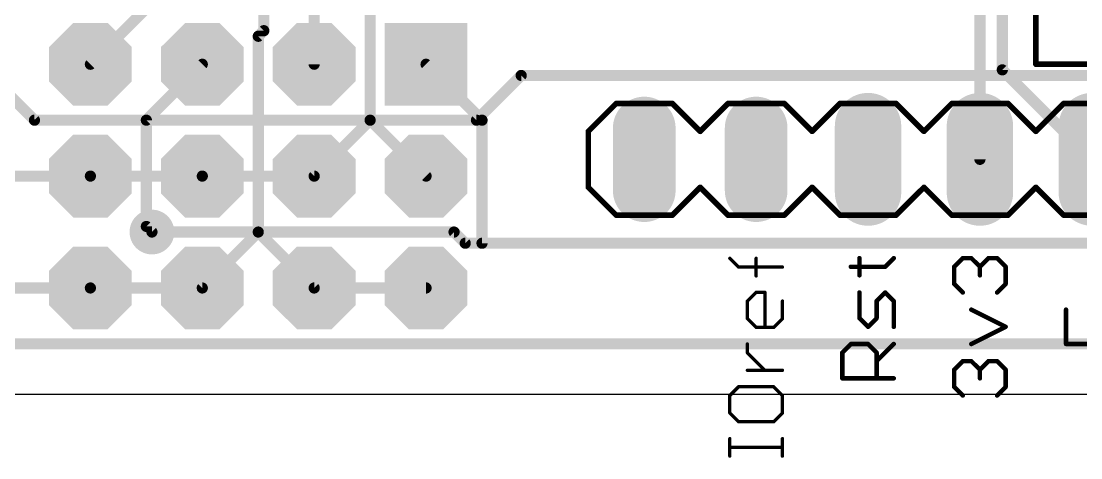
# Model space of a CAD drawing. Extents: x -5 to 102, y -1 to 61.
# Drawn here: x 13.8 to 37.85, y -1.44 to 8.47 of the extents above; entities that cross this region are included whole.
import ezdxf

# ---------------------------------------------------------------- set-up
doc = ezdxf.new("R2010")
doc.units = 0
for name, color, linetype in [('1', 22, 'CONTINUOUS'), ('16', 175, 'CONTINUOUS'), ('17', 82, 'CONTINUOUS'), ('18', 82, 'CONTINUOUS'), ('20', 7, 'CONTINUOUS'), ('21', 253, 'CONTINUOUS'), ('23', 7, 'CONTINUOUS'), ('51', 253, 'CONTINUOUS')]:
    doc.layers.add(name, color=color, linetype=linetype)

# ---------------------------------------------------------------- blocks, each defined once
blk = doc.blocks.new('RECT')
blk.add_solid([(-0.5, -0.5), (0.5, -0.5), (-0.5, 0.5), (0.5, 0.5)])
blk = doc.blocks.new('LONGP100')
at = {"const_width": 1}
blk.add_lwpolyline([(-0.5, 0), (0.5, 0)], dxfattribs=at)
at = {"const_width": 0.5}
for points in [[(-0.5, 0.25, 1), (-0.5, -0.25)], [(0.5, -0.25, 1), (0.5, 0.25)]]:
    blk.add_lwpolyline(points, format="xyb", dxfattribs=at)
blk = doc.blocks.new('SQUAREP')
blk.add_solid([(-0.5, -0.5), (0.5, -0.5), (-0.5, 0.5), (0.5, 0.5)])
blk = doc.blocks.new('OCTAGONP')
at = {"const_width": 0.5}
blk.add_lwpolyline([(-0.25, -0.1036), (-0.25, 0.1036), (-0.1036, 0.25), (0.1036, 0.25), (0.25, 0.1036), (0.25, -0.1036), (0.1036, -0.25), (-0.1036, -0.25), (-0.25, -0.1036), (-0.25, 0.1036)], dxfattribs=at)
blk = doc.blocks.new('ROUNDV')
at = {"const_width": 0.5}
blk.add_lwpolyline([(0, -0.25, 1), (0, 0.25, 1), (0, -0.25)], format="xyb", dxfattribs=at)

msp = doc.modelspace()

# ---------------------------------------------------------------- linework, layer by layer
at = {"layer": '1', "const_width": 0.254}
for points in [[(36.068, 28.321), (36.068, 7.366)], [(35.56, 26.924), (35.56, 5.334)], [(19.304, 8.255), (19.304, 15.621)], [(20.447, 7.493), (20.447, 11.049)], [(21.717, 6.223), (21.717, 8.636)], [(19.177, 8.128), (19.304, 8.255)], [(19.177, 3.683), (19.177, 8.128)], [(17.907, 7.493), (16.637, 6.223)], [(22.987, 7.493), (24.257, 6.223)], [(36.068, 7.366), (38.1, 5.334)], [(16.637, 6.223), (16.637, 3.81)], [(20.447, 4.953), (21.717, 6.223)], [(21.717, 6.223), (22.987, 4.953)], [(24.257, 6.223), (24.257, 3.429)], [(12.827, 4.953), (15.367, 4.953)], [(16.637, 3.81), (16.764, 3.683)], [(17.907, 2.413), (19.177, 3.683)], [(19.177, 3.683), (20.447, 2.413)], [(24.257, 3.429), (46.228, 3.429)], [(12.827, 2.413), (15.367, 2.413)], [(17.907, 2.413), (15.367, 2.413)], [(20.447, 2.413), (22.987, 2.413)], [(6.477, 1.143), (82.042, 1.143)]]:
    msp.add_lwpolyline(points, dxfattribs=at)
at = {"layer": '1', "const_width": 0.127}
for points in [[(19.2405, 8.128, 1), (19.1135, 8.128)], [(19.1321, 8.1729, 1), (19.2219, 8.0831)], [(19.2405, 8.255, 1), (19.3675, 8.255)], [(19.3489, 8.2101, 1), (19.2591, 8.2999)], [(17.9519, 7.4481, 1), (17.8621, 7.5379)], [(20.3835, 7.493, 1), (20.5105, 7.493)], [(23.0319, 7.5379, 1), (22.9421, 7.4481)], [(36.1129, 7.4109, 1), (36.0231, 7.3211)], [(36.0045, 7.366, 1), (36.1315, 7.366)], [(16.7005, 6.223, 1), (16.5735, 6.223)], [(16.5921, 6.2679, 1), (16.6819, 6.1781)], [(21.7619, 6.2679, 1), (21.6721, 6.1781)], [(21.6535, 6.223, 1), (21.7805, 6.223)], [(21.7619, 6.1781, 1), (21.6721, 6.2679)], [(24.3205, 6.223, 1), (24.1935, 6.223)], [(24.2121, 6.1781, 1), (24.3019, 6.2679)], [(35.4965, 5.334, 1), (35.6235, 5.334)], [(15.367, 4.8895, 1), (15.367, 5.0165)], [(20.4021, 4.9979, 1), (20.4919, 4.9081)], [(22.9421, 4.9081, 1), (23.0319, 4.9979)], [(16.6819, 3.8549, 1), (16.5921, 3.7651)], [(16.5735, 3.81, 1), (16.7005, 3.81)], [(16.7191, 3.6381, 1), (16.8089, 3.7279)], [(19.2219, 3.7279, 1), (19.1321, 3.6381)], [(19.1135, 3.683, 1), (19.2405, 3.683)], [(19.2219, 3.6381, 1), (19.1321, 3.7279)], [(24.257, 3.4925, 1), (24.257, 3.3655)], [(24.1935, 3.429, 1), (24.3205, 3.429)], [(15.367, 2.4765, 1), (15.367, 2.3495)], [(15.367, 2.3495, 1), (15.367, 2.4765)], [(17.8621, 2.4579, 1), (17.9519, 2.3681)], [(17.907, 2.3495, 1), (17.907, 2.4765)], [(20.447, 2.4765, 1), (20.447, 2.3495)], [(20.4021, 2.3681, 1), (20.4919, 2.4579)], [(22.987, 2.3495, 1), (22.987, 2.4765)]]:
    msp.add_lwpolyline(points, format="xyb", dxfattribs=at)
at = {"layer": '16', "const_width": 0.254}
for points in [[(15.367, 7.493), (16.637, 8.763)], [(12.827, 7.493), (14.097, 6.223)], [(24.13, 6.223), (25.146, 7.239)], [(25.146, 7.239), (98.679, 7.239)], [(14.097, 6.223), (24.13, 6.223)], [(15.367, 4.953), (17.907, 4.953)], [(20.447, 4.953), (17.907, 4.953)], [(16.764, 3.683), (23.622, 3.683)], [(23.622, 3.683), (23.876, 3.429)], [(23.876, 3.429), (99.187, 3.429)]]:
    msp.add_lwpolyline(points, dxfattribs=at)
at = {"layer": '16', "const_width": 0.127}
for points in [[(15.3221, 7.5379, 1), (15.4119, 7.4481)], [(25.146, 7.3025, 1), (25.146, 7.1755)], [(25.1909, 7.1941, 1), (25.1011, 7.2839)], [(14.097, 6.2865, 1), (14.097, 6.1595)], [(14.0521, 6.1781, 1), (14.1419, 6.2679)], [(24.0851, 6.2679, 1), (24.1749, 6.1781)], [(24.13, 6.1595, 1), (24.13, 6.2865)], [(15.367, 5.0165, 1), (15.367, 4.8895)], [(17.907, 5.0165, 1), (17.907, 4.8895)], [(17.907, 4.8895, 1), (17.907, 5.0165)], [(20.447, 4.8895, 1), (20.447, 5.0165)], [(16.764, 3.7465, 1), (16.764, 3.6195)], [(23.6669, 3.7279, 1), (23.5771, 3.6381)], [(23.622, 3.6195, 1), (23.622, 3.7465)], [(23.876, 3.4925, 1), (23.876, 3.3655)], [(23.8311, 3.3841, 1), (23.9209, 3.4739)]]:
    msp.add_lwpolyline(points, format="xyb", dxfattribs=at)
at = {"layer": '20'}
msp.add_line((2.6058, 0), (99.1487, 0), dxfattribs=at)
at = {"layer": '21'}
for points, const_width in [([(27.305, 6.604), (26.67, 5.969)], 0.127), ([(28.575, 6.604), (27.305, 6.604)], 0.127), ([(29.21, 5.969), (28.575, 6.604)], 0.127), ([(29.845, 6.604), (29.21, 5.969)], 0.127), ([(31.115, 6.604), (29.845, 6.604)], 0.127), ([(31.75, 5.969), (31.115, 6.604)], 0.127), ([(32.385, 6.604), (31.75, 5.969)], 0.127), ([(32.385, 6.604), (33.655, 6.604)], 0.127), ([(33.655, 6.604), (34.29, 5.969)], 0.127), ([(34.29, 5.969), (34.925, 6.604)], 0.127), ([(34.925, 6.604), (36.195, 6.604)], 0.127), ([(36.195, 6.604), (36.83, 5.969)], 0.127), ([(36.83, 5.969), (37.465, 6.604)], 0.127), ([(37.465, 6.604), (38.735, 6.604)], 0.127), ([(26.67, 5.969), (26.67, 4.699)], 0.127), ([(26.67, 4.699), (27.305, 4.064)], 0.127), ([(28.575, 4.064), (29.21, 4.699)], 0.127), ([(29.21, 4.699), (29.845, 4.064)], 0.127), ([(31.115, 4.064), (31.75, 4.699)], 0.127), ([(32.385, 4.064), (31.75, 4.699)], 0.127), ([(34.29, 4.699), (33.655, 4.064)], 0.127), ([(34.925, 4.064), (34.29, 4.699)], 0.127), ([(36.83, 4.699), (36.195, 4.064)], 0.127), ([(37.465, 4.064), (36.83, 4.699)], 0.127), ([(27.305, 4.064), (28.575, 4.064)], 0.127), ([(29.845, 4.064), (31.115, 4.064)], 0.127), ([(33.655, 4.064), (32.385, 4.064)], 0.127), ([(36.195, 4.064), (34.925, 4.064)], 0.127), ([(38.735, 4.064), (37.465, 4.064)], 0.127), ([(32.8246, 2.7002), (32.8246, 3.09)], 0.1016), ([(33.4093, 2.8951), (33.6042, 3.09)], 0.1016), ([(34.9748, 2.8951), (35.1697, 3.09)], 0.1016), ([(35.1697, 3.09), (35.3646, 3.09)], 0.1016), ([(35.3646, 3.09), (35.5595, 2.8951)], 0.1016), ([(35.5595, 2.8951), (35.7544, 3.09)], 0.1016), ([(35.7544, 3.09), (35.9493, 3.09)], 0.1016), ([(35.9493, 3.09), (36.1442, 2.8951)], 0.1016), ([(30.0812, 2.8866), (29.8821, 3.0858)], 0.0762), ([(31.0769, 2.8866), (30.0812, 2.8866)], 0.0762), ([(30.4795, 2.6875), (30.4795, 3.0858)], 0.0762), ([(32.6297, 2.8951), (33.4093, 2.8951)], 0.1016), ([(34.9748, 2.5053), (34.9748, 2.8951)], 0.1016), ([(35.5595, 2.8951), (35.5595, 2.7002)], 0.1016), ([(36.1442, 2.8951), (36.1442, 2.5053)], 0.1016), ([(35.1697, 2.3104), (34.9748, 2.5053)], 0.1016), ([(36.1442, 2.5053), (35.9493, 2.3104)], 0.1016), ([(30.2804, 2.1155), (30.4795, 2.3146)], 0.0762), ([(30.4795, 2.3146), (30.6786, 2.3146)], 0.0762), ([(30.6786, 2.3146), (30.6786, 1.5181)], 0.0762), ([(32.8246, 1.7257), (32.8246, 2.3104)], 0.1016), ([(33.4093, 2.3104), (33.2144, 2.1155)], 0.1016), ([(33.2144, 2.1155), (33.2144, 1.7257)], 0.1016), ([(33.6042, 2.1155), (33.4093, 2.3104)], 0.1016), ([(33.6042, 1.5308), (33.6042, 2.1155)], 0.1016), ([(30.2804, 1.7172), (30.2804, 2.1155)], 0.0762), ([(31.0769, 2.1155), (31.0769, 1.7172)], 0.0762), ([(36.1442, 1.5308), (35.3646, 1.9206)], 0.1016), ([(37.5148, 1.9206), (37.5148, 1.141)], 0.1016), ([(30.4795, 1.5181), (30.2804, 1.7172)], 0.0762), ([(31.0769, 1.7172), (30.8778, 1.5181)], 0.0762), ([(33.0195, 1.5308), (32.8246, 1.7257)], 0.1016), ([(33.2144, 1.7257), (33.0195, 1.5308)], 0.1016), ([(30.8778, 1.5181), (30.4795, 1.5181)], 0.0762), ([(35.3646, 1.141), (36.1442, 1.5308)], 0.1016), ([(30.2804, 0.9419), (30.2804, 1.141)], 0.0762), ([(30.6786, 0.5436), (30.2804, 0.9419)], 0.0762), ([(32.4348, 0.9461), (32.6297, 1.141)], 0.1016), ([(32.4348, 0.3614), (32.4348, 0.9461)], 0.1016), ([(32.6297, 1.141), (33.0195, 1.141)], 0.1016), ([(33.0195, 1.141), (33.2144, 0.9461)], 0.1016), ([(33.2144, 0.7512), (33.6042, 1.141)], 0.1016), ([(33.2144, 0.9461), (33.2144, 0.3614)], 0.1016), ([(37.5148, 1.141), (38.0995, 1.141)], 0.1016), ([(34.9748, 0.5563), (35.1697, 0.7512)], 0.1016), ([(35.1697, 0.7512), (35.3646, 0.7512)], 0.1016), ([(35.3646, 0.7512), (35.5595, 0.5563)], 0.1016), ([(35.5595, 0.5563), (35.7544, 0.7512)], 0.1016), ([(35.7544, 0.7512), (35.9493, 0.7512)], 0.1016), ([(35.9493, 0.7512), (36.1442, 0.5563)], 0.1016), ([(31.0769, 0.5436), (30.2804, 0.5436)], 0.0762), ([(34.9748, 0.1665), (34.9748, 0.5563)], 0.1016), ([(35.5595, 0.5563), (35.5595, 0.3614)], 0.1016), ([(36.1442, 0.5563), (36.1442, 0.1665)], 0.1016), ([(33.6042, 0.3614), (32.4348, 0.3614)], 0.1016), ([(30.0812, 0.1707), (29.8821, -0.0284)], 0.0762), ([(29.8821, -0.0284), (29.8821, -0.4267)], 0.0762), ([(30.8778, 0.1707), (30.0812, 0.1707)], 0.0762), ([(31.0769, -0.0284), (30.8778, 0.1707)], 0.0762), ([(31.0769, -0.4267), (31.0769, -0.0284)], 0.0762), ([(35.1697, -0.0284), (34.9748, 0.1665)], 0.1016), ([(36.1442, 0.1665), (35.9493, -0.0284)], 0.1016), ([(29.8821, -0.4267), (30.0812, -0.6258)], 0.0762), ([(30.8778, -0.6258), (31.0769, -0.4267)], 0.0762), ([(30.0812, -0.6258), (30.8778, -0.6258)], 0.0762), ([(29.8821, -1.4054), (29.8821, -1.0071)], 0.0762), ([(31.0769, -1.2063), (29.8821, -1.2063)], 0.0762), ([(31.0769, -1.4054), (31.0769, -1.0071)], 0.0762)]:
    msp.add_lwpolyline(points, dxfattribs=dict(at, const_width=const_width))
for points, const_width in [([(27.305, 6.6357, 1), (27.305, 6.5723)], 0.0635), ([(27.3275, 6.5815, 1), (27.2825, 6.6265)], 0.0635), ([(28.5975, 6.6265, 1), (28.5525, 6.5815)], 0.0635), ([(28.575, 6.5723, 1), (28.575, 6.6357)], 0.0635), ([(29.845, 6.6357, 1), (29.845, 6.5723)], 0.0635), ([(29.8675, 6.5815, 1), (29.8225, 6.6265)], 0.0635), ([(31.1375, 6.6265, 1), (31.0925, 6.5815)], 0.0635), ([(31.115, 6.5723, 1), (31.115, 6.6357)], 0.0635), ([(32.385, 6.6357, 1), (32.385, 6.5723)], 0.0635), ([(32.4075, 6.5815, 1), (32.3625, 6.6265)], 0.0635), ([(33.6775, 6.6265, 1), (33.6325, 6.5815)], 0.0635), ([(33.655, 6.5723, 1), (33.655, 6.6357)], 0.0635), ([(34.925, 6.6357, 1), (34.925, 6.5723)], 0.0635), ([(34.9475, 6.5815, 1), (34.9025, 6.6265)], 0.0635), ([(36.2175, 6.6265, 1), (36.1725, 6.5815)], 0.0635), ([(36.195, 6.5723, 1), (36.195, 6.6357)], 0.0635), ([(37.465, 6.6357, 1), (37.465, 6.5723)], 0.0635), ([(37.4875, 6.5815, 1), (37.4425, 6.6265)], 0.0635), ([(26.6475, 5.9915, 1), (26.6925, 5.9465)], 0.0635), ([(26.7018, 5.969, 1), (26.6383, 5.969)], 0.0635), ([(29.1875, 5.9915, 1), (29.2325, 5.9465)], 0.0635), ([(29.1875, 5.9465, 1), (29.2325, 5.9915)], 0.0635), ([(31.7275, 5.9915, 1), (31.7725, 5.9465)], 0.0635), ([(31.7275, 5.9465, 1), (31.7725, 5.9915)], 0.0635), ([(34.2675, 5.9915, 1), (34.3125, 5.9465)], 0.0635), ([(34.2675, 5.9465, 1), (34.3125, 5.9915)], 0.0635), ([(36.8075, 5.9915, 1), (36.8525, 5.9465)], 0.0635), ([(36.8075, 5.9465, 1), (36.8525, 5.9915)], 0.0635), ([(26.6925, 4.7215, 1), (26.6475, 4.6765)], 0.0635), ([(26.6383, 4.699, 1), (26.7018, 4.699)], 0.0635), ([(29.2325, 4.7215, 1), (29.1875, 4.6765)], 0.0635), ([(29.2325, 4.6765, 1), (29.1875, 4.7215)], 0.0635), ([(31.7725, 4.7215, 1), (31.7275, 4.6765)], 0.0635), ([(31.7725, 4.6765, 1), (31.7275, 4.7215)], 0.0635), ([(34.3125, 4.7215, 1), (34.2675, 4.6765)], 0.0635), ([(34.3125, 4.6765, 1), (34.2675, 4.7215)], 0.0635), ([(36.8525, 4.7215, 1), (36.8075, 4.6765)], 0.0635), ([(36.8525, 4.6765, 1), (36.8075, 4.7215)], 0.0635), ([(27.305, 4.0957, 1), (27.305, 4.0323)], 0.0635), ([(27.2825, 4.0415, 1), (27.3275, 4.0865)], 0.0635), ([(28.5525, 4.0865, 1), (28.5975, 4.0415)], 0.0635), ([(28.575, 4.0323, 1), (28.575, 4.0957)], 0.0635), ([(29.845, 4.0957, 1), (29.845, 4.0323)], 0.0635), ([(29.8225, 4.0415, 1), (29.8675, 4.0865)], 0.0635), ([(31.0925, 4.0865, 1), (31.1375, 4.0415)], 0.0635), ([(31.115, 4.0323, 1), (31.115, 4.0957)], 0.0635), ([(32.385, 4.0957, 1), (32.385, 4.0323)], 0.0635), ([(32.3625, 4.0415, 1), (32.4075, 4.0865)], 0.0635), ([(33.6325, 4.0865, 1), (33.6775, 4.0415)], 0.0635), ([(33.655, 4.0323, 1), (33.655, 4.0957)], 0.0635), ([(34.925, 4.0957, 1), (34.925, 4.0323)], 0.0635), ([(34.9025, 4.0415, 1), (34.9475, 4.0865)], 0.0635), ([(36.1725, 4.0865, 1), (36.2175, 4.0415)], 0.0635), ([(36.195, 4.0323, 1), (36.195, 4.0957)], 0.0635), ([(37.465, 4.0957, 1), (37.465, 4.0323)], 0.0635), ([(37.4425, 4.0415, 1), (37.4875, 4.0865)], 0.0635), ([(32.85, 3.09, 1), (32.7992, 3.09)], 0.0508), ([(33.6222, 3.072, 1), (33.5862, 3.108)], 0.0508), ([(35.1697, 3.1154, 1), (35.1697, 3.0646)], 0.0508), ([(35.1877, 3.072, 1), (35.1517, 3.108)], 0.0508), ([(35.3826, 3.108, 1), (35.3466, 3.072)], 0.0508), ([(35.3646, 3.0646, 1), (35.3646, 3.1154)], 0.0508), ([(35.7544, 3.1154, 1), (35.7544, 3.0646)], 0.0508), ([(35.7724, 3.072, 1), (35.7364, 3.108)], 0.0508), ([(35.9673, 3.108, 1), (35.9313, 3.072)], 0.0508), ([(35.9493, 3.0646, 1), (35.9493, 3.1154)], 0.0508), ([(29.8956, 3.0992, 1), (29.8686, 3.0723)], 0.0381), ([(30.0812, 2.9057, 1), (30.0812, 2.8676)], 0.0381), ([(30.0677, 2.8732, 1), (30.0947, 2.9001)], 0.0381), ([(30.4985, 3.0858, 1), (30.4604, 3.0858)], 0.0381), ([(31.0769, 2.8676, 1), (31.0769, 2.9057)], 0.0381), ([(32.6297, 2.9205, 1), (32.6297, 2.8697)], 0.0508), ([(33.3913, 2.9131, 1), (33.4273, 2.8771)], 0.0508), ([(33.4093, 2.8697, 1), (33.4093, 2.9205)], 0.0508), ([(34.9568, 2.9131, 1), (34.9928, 2.8771)], 0.0508), ([(35.0002, 2.8951, 1), (34.9494, 2.8951)], 0.0508), ([(35.5415, 2.9131, 1), (35.5775, 2.8771)], 0.0508), ([(35.5849, 2.8951, 1), (35.5341, 2.8951)], 0.0508), ([(35.5415, 2.8771, 1), (35.5775, 2.9131)], 0.0508), ([(36.1696, 2.8951, 1), (36.1188, 2.8951)], 0.0508), ([(36.1262, 2.8771, 1), (36.1622, 2.9131)], 0.0508), ([(30.4604, 2.6875, 1), (30.4985, 2.6875)], 0.0381), ([(32.7992, 2.7002, 1), (32.85, 2.7002)], 0.0508), ([(35.5341, 2.7002, 1), (35.5849, 2.7002)], 0.0508), ([(34.9928, 2.5233, 1), (34.9568, 2.4873)], 0.0508), ([(34.9494, 2.5053, 1), (35.0002, 2.5053)], 0.0508), ([(36.1188, 2.5053, 1), (36.1696, 2.5053)], 0.0508), ([(36.1622, 2.4873, 1), (36.1262, 2.5233)], 0.0508), ([(30.4795, 2.3337, 1), (30.4795, 2.2956)], 0.0381), ([(30.493, 2.3012, 1), (30.466, 2.3281)], 0.0381), ([(30.6977, 2.3146, 1), (30.6596, 2.3146)], 0.0381), ([(30.6786, 2.2956, 1), (30.6786, 2.3337)], 0.0381), ([(32.85, 2.3104, 1), (32.7992, 2.3104)], 0.0508), ([(33.2398, 2.1155, 1), (33.189, 2.1155)], 0.0508), ([(33.4273, 2.3284, 1), (33.3913, 2.2924)], 0.0508), ([(33.4273, 2.2924, 1), (33.3913, 2.3284)], 0.0508), ([(33.6296, 2.1155, 1), (33.5788, 2.1155)], 0.0508), ([(35.1517, 2.2924, 1), (35.1877, 2.3284)], 0.0508), ([(35.9313, 2.3284, 1), (35.9673, 2.2924)], 0.0508), ([(30.2994, 2.1155, 1), (30.2613, 2.1155)], 0.0381), ([(30.2669, 2.129, 1), (30.2938, 2.102)], 0.0381), ([(31.096, 2.1155, 1), (31.0579, 2.1155)], 0.0381), ([(33.1964, 2.1335, 1), (33.2324, 2.0975)], 0.0508), ([(33.5862, 2.0975, 1), (33.6222, 2.1335)], 0.0508), ([(35.376, 1.9433, 1), (35.3532, 1.8979)], 0.0508), ([(37.5402, 1.9206, 1), (37.4894, 1.9206)], 0.0508), ([(30.2613, 1.7172, 1), (30.2994, 1.7172)], 0.0381), ([(30.2938, 1.7307, 1), (30.2669, 1.7038)], 0.0381), ([(31.0579, 1.7172, 1), (31.096, 1.7172)], 0.0381), ([(31.0904, 1.7038, 1), (31.0634, 1.7307)], 0.0381), ([(32.8426, 1.7437, 1), (32.8066, 1.7077)], 0.0508), ([(32.7992, 1.7257, 1), (32.85, 1.7257)], 0.0508), ([(33.189, 1.7257, 1), (33.2398, 1.7257)], 0.0508), ([(33.2324, 1.7077, 1), (33.1964, 1.7437)], 0.0508), ([(30.4795, 1.5371, 1), (30.4795, 1.499)], 0.0381), ([(30.466, 1.5046, 1), (30.493, 1.5316)], 0.0381), ([(30.6596, 1.5181, 1), (30.6977, 1.5181)], 0.0381), ([(30.8643, 1.5316, 1), (30.8912, 1.5046)], 0.0381), ([(30.8778, 1.499, 1), (30.8778, 1.5371)], 0.0381), ([(33.0015, 1.5488, 1), (33.0375, 1.5128)], 0.0508), ([(33.0015, 1.5128, 1), (33.0375, 1.5488)], 0.0508), ([(33.5788, 1.5308, 1), (33.6296, 1.5308)], 0.0508), ([(36.1556, 1.5081, 1), (36.1328, 1.5535)], 0.0508), ([(36.1328, 1.5081, 1), (36.1556, 1.5535)], 0.0508), ([(30.2994, 1.141, 1), (30.2613, 1.141)], 0.0381), ([(30.2938, 0.9553, 1), (30.2669, 0.9284)], 0.0381), ([(32.4168, 0.9641, 1), (32.4528, 0.9281)], 0.0508), ([(32.4602, 0.9461, 1), (32.4094, 0.9461)], 0.0508), ([(32.6297, 1.1664, 1), (32.6297, 1.1156)], 0.0508), ([(32.6477, 1.123, 1), (32.6117, 1.159)], 0.0508), ([(33.0375, 1.159, 1), (33.0015, 1.123)], 0.0508), ([(33.0195, 1.1156, 1), (33.0195, 1.1664)], 0.0508), ([(33.2398, 0.9461, 1), (33.189, 0.9461)], 0.0508), ([(33.1964, 0.9281, 1), (33.2324, 0.9641)], 0.0508), ([(33.6222, 1.123, 1), (33.5862, 1.159)], 0.0508), ([(35.3532, 1.1637, 1), (35.376, 1.1183)], 0.0508), ([(37.5148, 1.1664, 1), (37.5148, 1.1156)], 0.0508), ([(37.4894, 1.141, 1), (37.5402, 1.141)], 0.0508), ([(30.2613, 0.9419, 1), (30.2994, 0.9419)], 0.0381), ([(33.1964, 0.7692, 1), (33.2324, 0.7332)], 0.0508), ([(35.1697, 0.7766, 1), (35.1697, 0.7258)], 0.0508), ([(35.1877, 0.7332, 1), (35.1517, 0.7692)], 0.0508), ([(35.3826, 0.7692, 1), (35.3466, 0.7332)], 0.0508), ([(35.3646, 0.7258, 1), (35.3646, 0.7766)], 0.0508), ([(35.7544, 0.7766, 1), (35.7544, 0.7258)], 0.0508), ([(35.7724, 0.7332, 1), (35.7364, 0.7692)], 0.0508), ([(35.9673, 0.7692, 1), (35.9313, 0.7332)], 0.0508), ([(35.9493, 0.7258, 1), (35.9493, 0.7766)], 0.0508), ([(30.2804, 0.5626, 1), (30.2804, 0.5245)], 0.0381), ([(30.6652, 0.5301, 1), (30.6921, 0.5571)], 0.0381), ([(31.0769, 0.5245, 1), (31.0769, 0.5626)], 0.0381), ([(34.9568, 0.5743, 1), (34.9928, 0.5383)], 0.0508), ([(35.0002, 0.5563, 1), (34.9494, 0.5563)], 0.0508), ([(35.5415, 0.5743, 1), (35.5775, 0.5383)], 0.0508), ([(35.5849, 0.5563, 1), (35.5341, 0.5563)], 0.0508), ([(35.5415, 0.5383, 1), (35.5775, 0.5743)], 0.0508), ([(36.1696, 0.5563, 1), (36.1188, 0.5563)], 0.0508), ([(36.1262, 0.5383, 1), (36.1622, 0.5743)], 0.0508), ([(32.4348, 0.3868, 1), (32.4348, 0.336)], 0.0508), ([(32.4094, 0.3614, 1), (32.4602, 0.3614)], 0.0508), ([(33.189, 0.3614, 1), (33.2398, 0.3614)], 0.0508), ([(33.6042, 0.336, 1), (33.6042, 0.3868)], 0.0508), ([(35.5341, 0.3614, 1), (35.5849, 0.3614)], 0.0508), ([(29.9011, -0.0284, 1), (29.863, -0.0284)], 0.0381), ([(29.8686, -0.0149, 1), (29.8956, -0.0419)], 0.0381), ([(30.0812, 0.1898, 1), (30.0812, 0.1517)], 0.0381), ([(30.0947, 0.1573, 1), (30.0677, 0.1842)], 0.0381), ([(30.8912, 0.1842, 1), (30.8643, 0.1573)], 0.0381), ([(30.8778, 0.1517, 1), (30.8778, 0.1898)], 0.0381), ([(31.096, -0.0284, 1), (31.0579, -0.0284)], 0.0381), ([(31.0634, -0.0419, 1), (31.0904, -0.0149)], 0.0381), ([(34.9928, 0.1845, 1), (34.9568, 0.1485)], 0.0508), ([(34.9494, 0.1665, 1), (35.0002, 0.1665)], 0.0508), ([(35.1517, -0.0464, 1), (35.1877, -0.0104)], 0.0508), ([(35.9313, -0.0104, 1), (35.9673, -0.0464)], 0.0508), ([(36.1188, 0.1665, 1), (36.1696, 0.1665)], 0.0508), ([(36.1622, 0.1485, 1), (36.1262, 0.1845)], 0.0508), ([(29.863, -0.4267, 1), (29.9011, -0.4267)], 0.0381), ([(29.8956, -0.4132, 1), (29.8686, -0.4401)], 0.0381), ([(31.0579, -0.4267, 1), (31.096, -0.4267)], 0.0381), ([(31.0904, -0.4401, 1), (31.0634, -0.4132)], 0.0381), ([(30.0812, -0.6068, 1), (30.0812, -0.6449)], 0.0381), ([(30.0677, -0.6393, 1), (30.0947, -0.6123)], 0.0381), ([(30.8643, -0.6123, 1), (30.8912, -0.6393)], 0.0381), ([(30.8778, -0.6449, 1), (30.8778, -0.6068)], 0.0381), ([(29.9011, -1.0071, 1), (29.863, -1.0071)], 0.0381), ([(29.8821, -1.1872, 1), (29.8821, -1.2253)], 0.0381), ([(31.096, -1.0071, 1), (31.0579, -1.0071)], 0.0381), ([(31.0769, -1.2253, 1), (31.0769, -1.1872)], 0.0381), ([(29.863, -1.4054, 1), (29.9011, -1.4054)], 0.0381), ([(31.0579, -1.4054, 1), (31.096, -1.4054)], 0.0381)]:
    msp.add_lwpolyline(points, format="xyb", dxfattribs=dict(at, const_width=const_width))
at = {"layer": '23'}
msp.add_point((14.097, 6.223), dxfattribs=at)
at = {"layer": '51', "const_width": 0.127}
for points in [[(36.83, 7.493), (36.83, 50.673)], [(67.31, 7.493), (36.83, 7.493)]]:
    msp.add_lwpolyline(points, dxfattribs=at)
at = {"layer": '51', "const_width": 0.0635}
for points in [[(36.7982, 7.493, 1), (36.8618, 7.493)], [(36.83, 7.5248, 1), (36.83, 7.4613)]]:
    msp.add_lwpolyline(points, format="xyb", dxfattribs=at)

# ---------------------------------------------------------------- block references
at = {"layer": '17'}
for name, p, xscale, yscale, rotation in [('OCTAGONP', (15.367, 7.493), 1.8796, 1.8796, 180), ('OCTAGONP', (15.367, 7.493), 1.8796, 1.8796, 180), ('OCTAGONP', (17.907, 7.493), 1.8796, 1.8796, 180), ('OCTAGONP', (17.907, 7.493), 1.8796, 1.8796, 180), ('OCTAGONP', (20.447, 7.493), 1.8796, 1.8796, 180), ('OCTAGONP', (20.447, 7.493), 1.8796, 1.8796, 180), ('SQUAREP', (22.987, 7.493), 1.8796, 1.8796, 180), ('SQUAREP', (22.987, 7.493), 1.8796, 1.8796, 180), ('LONGP100', (27.94, 5.334), 1.4224, 1.4224, 90), ('LONGP100', (27.94, 5.334), 1.4224, 1.4224, 90), ('LONGP100', (30.48, 5.334), 1.4224, 1.4224, 90), ('LONGP100', (30.48, 5.334), 1.4224, 1.4224, 90), ('LONGP100', (33.02, 5.334), 1.508, 1.508, 90), ('LONGP100', (33.02, 5.334), 1.508, 1.508, 90), ('LONGP100', (35.56, 5.334), 1.508, 1.508, 90), ('LONGP100', (35.56, 5.334), 1.508, 1.508, 90), ('LONGP100', (38.1, 5.334), 1.508, 1.508, 90), ('LONGP100', (38.1, 5.334), 1.508, 1.508, 90), ('OCTAGONP', (15.367, 4.953), 1.8796, 1.8796, 180), ('OCTAGONP', (15.367, 4.953), 1.8796, 1.8796, 180), ('OCTAGONP', (17.907, 4.953), 1.8796, 1.8796, 180), ('OCTAGONP', (17.907, 4.953), 1.8796, 1.8796, 180), ('OCTAGONP', (20.447, 4.953), 1.8796, 1.8796, 180), ('OCTAGONP', (20.447, 4.953), 1.8796, 1.8796, 180), ('OCTAGONP', (22.987, 4.953), 1.8796, 1.8796, 180), ('OCTAGONP', (22.987, 4.953), 1.8796, 1.8796, 180), ('OCTAGONP', (15.367, 2.413), 1.8796, 1.8796, 180), ('OCTAGONP', (15.367, 2.413), 1.8796, 1.8796, 180), ('OCTAGONP', (17.907, 2.413), 1.8796, 1.8796, 180), ('OCTAGONP', (17.907, 2.413), 1.8796, 1.8796, 180), ('OCTAGONP', (20.447, 2.413), 1.8796, 1.8796, 180), ('OCTAGONP', (20.447, 2.413), 1.8796, 1.8796, 180), ('OCTAGONP', (22.987, 2.413), 1.8796, 1.8796, 180), ('OCTAGONP', (22.987, 2.413), 1.8796, 1.8796, 180)]:
    msp.add_blockref(name, p, dxfattribs=dict(at, xscale=xscale, yscale=yscale, rotation=rotation))
at = {"layer": '18', "xscale": 1.016, "yscale": 1.016}
msp.add_blockref('ROUNDV', (16.764, 3.683), dxfattribs=at)
msp.add_blockref('ROUNDV', (16.764, 3.683), dxfattribs=at)
at = {"layer": '21', "xscale": 0.508, "yscale": 0.508}
for p in [(27.94, 5.334), (30.48, 5.334), (33.02, 5.334), (35.56, 5.334), (38.1, 5.334)]:
    msp.add_blockref('RECT', p, dxfattribs=at)
at = {"layer": '51', "xscale": 0.508, "yscale": 0.508, "rotation": 180}
for p in [(15.367, 7.493), (17.907, 7.493), (20.447, 7.493), (22.987, 7.493), (15.367, 4.953), (17.907, 4.953), (20.447, 4.953), (22.987, 4.953), (15.367, 2.413), (17.907, 2.413), (20.447, 2.413), (22.987, 2.413)]:
    msp.add_blockref('RECT', p, dxfattribs=at)

doc.saveas('drawing.dxf')
